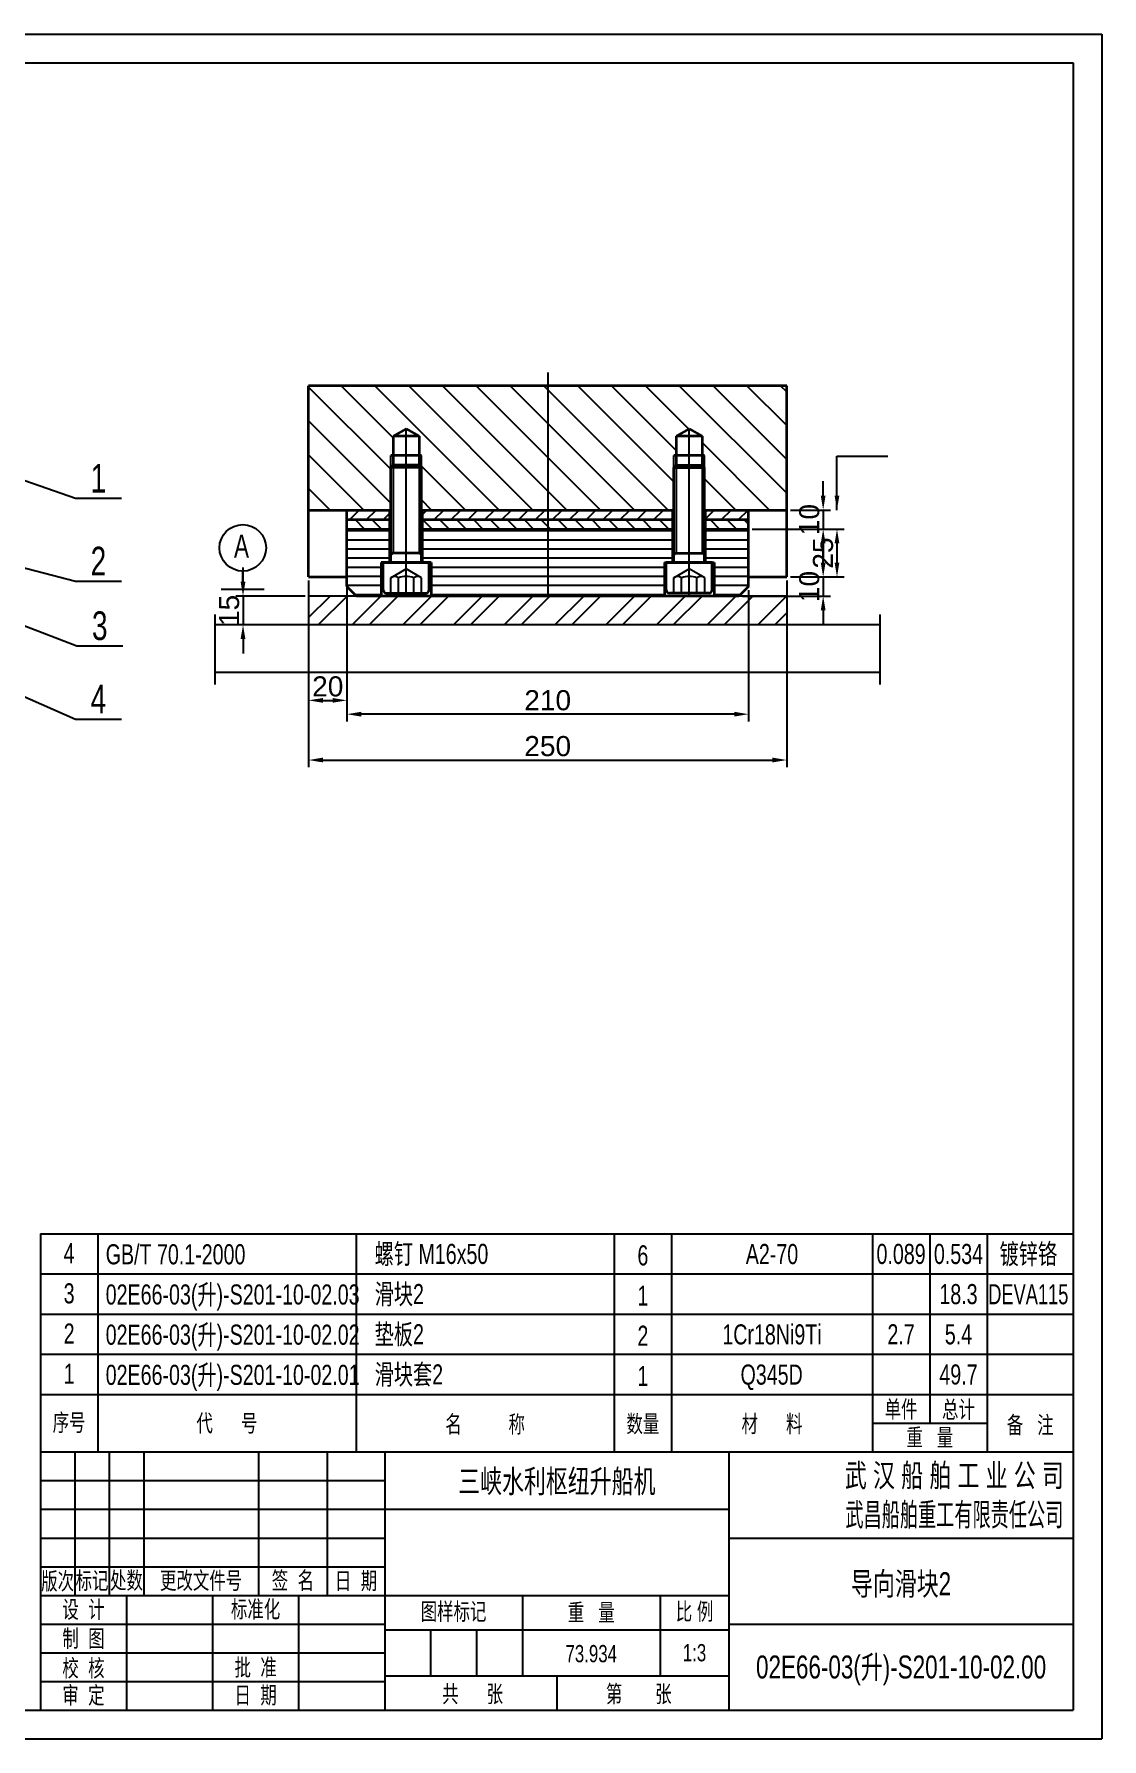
# Model space of a CAD drawing. Header units: millimetres. Extents: x 2230 to 2650, y 949 to 1246.
# Drawn here: x 2464.1 to 2650.2, y 949.2 to 1246.2 of the extents above; entities that cross this region are included whole.
import ezdxf
from ezdxf.enums import TextEntityAlignment as Align
from ezdxf.lldxf.tags import DXFTag

# ---------------------------------------------------------------- set-up
doc = ezdxf.new("R2010")
doc.units = ezdxf.units.MM
for name, color, linetype in [('中心线', 1, 'CENTER2'), ('双点划线', 6, 'ICAD_ISO09W100'), ('标注、文字、细实线', 140, 'Continuous'), ('虚线', 90, 'DASHED')]:
    doc.layers.add(name, color=color, linetype=linetype)
doc.styles.get("Standard").update_dxf_attribs({"font": 'arial.ttf'})
tags = doc.linetypes.add('CENTER2', pattern=[28.575, 19.05, -3.175, 3.175, -3.175]).pattern_tags.tags
tags[10:11] = [DXFTag(74, 4), DXFTag(75, 0), DXFTag(340, '0'), DXFTag(46, 1.0), DXFTag(50, 0.0), DXFTag(44, 0.0), DXFTag(45, 0.0)]
tags[8:9] = [DXFTag(74, 4), DXFTag(75, 0), DXFTag(340, '0'), DXFTag(46, 1.0), DXFTag(50, 0.0), DXFTag(44, 0.0), DXFTag(45, 0.0)]
tags[6:7] = [DXFTag(74, 4), DXFTag(75, 0), DXFTag(340, '0'), DXFTag(46, 1.0), DXFTag(50, 0.0), DXFTag(44, 0.0), DXFTag(45, 0.0)]
tags[4:5] = [DXFTag(74, 4), DXFTag(75, 0), DXFTag(340, '0'), DXFTag(46, 1.0), DXFTag(50, 0.0), DXFTag(44, 0.0), DXFTag(45, 0.0)]
tags = doc.linetypes.add('DASHED', pattern=[19.05, 12.7, -6.35]).pattern_tags.tags
tags[6:7] = [DXFTag(74, 4), DXFTag(75, 0), DXFTag(340, '0'), DXFTag(46, 1.0), DXFTag(50, 0.0), DXFTag(44, 0.0), DXFTag(45, 0.0)]
tags[4:5] = [DXFTag(74, 4), DXFTag(75, 0), DXFTag(340, '0'), DXFTag(46, 1.0), DXFTag(50, 0.0), DXFTag(44, 0.0), DXFTag(45, 0.0)]
tags = doc.linetypes.add('ICAD_ISO09W100', pattern=[45, 24, -3, 6, -3, 6, -3]).pattern_tags.tags
tags[14:15] = [DXFTag(74, 4), DXFTag(75, 0), DXFTag(340, '0'), DXFTag(46, 1.0), DXFTag(50, 0.0), DXFTag(44, 0.0), DXFTag(45, 0.0)]
tags[12:13] = [DXFTag(74, 4), DXFTag(75, 0), DXFTag(340, '0'), DXFTag(46, 1.0), DXFTag(50, 0.0), DXFTag(44, 0.0), DXFTag(45, 0.0)]
tags[10:11] = [DXFTag(74, 4), DXFTag(75, 0), DXFTag(340, '0'), DXFTag(46, 1.0), DXFTag(50, 0.0), DXFTag(44, 0.0), DXFTag(45, 0.0)]
tags[8:9] = [DXFTag(74, 4), DXFTag(75, 0), DXFTag(340, '0'), DXFTag(46, 1.0), DXFTag(50, 0.0), DXFTag(44, 0.0), DXFTag(45, 0.0)]
tags[6:7] = [DXFTag(74, 4), DXFTag(75, 0), DXFTag(340, '0'), DXFTag(46, 1.0), DXFTag(50, 0.0), DXFTag(44, 0.0), DXFTag(45, 0.0)]
tags[4:5] = [DXFTag(74, 4), DXFTag(75, 0), DXFTag(340, '0'), DXFTag(46, 1.0), DXFTag(50, 0.0), DXFTag(44, 0.0), DXFTag(45, 0.0)]
doc.dimstyles.new('1-3', dxfattribs={"dimtxt": 3.5, "dimasz": 2.5, "dimexe": 1.25, "dimexo": 0.625, "dimtad": 1, "dimdec": 1, "dimlfac": 3, "dimdsep": 46, "dimtxsty": 'Standard', "dimcen": 2.5, "dimclrd": 140, "dimclre": 140, "dimclrt": 140, "dimadec": 0, "dimazin": 0, "dimtfac": 1, "dimtmove": 0, "dimatfit": 3, "dimfxl": 1, "dimarcsym": 0})

# ---------------------------------------------------------------- blocks, each defined once
blk = doc.blocks.new('*D134')
at = {"layer": 'DEFPOINTS', "color": 0, "linetype": 'ByBlock', "transparency": 16777216}
for p in [(2511.96, 1151.58), (2595.3, 1151.58), (2595.3, 1119.69)]:
    blk.add_point(p, dxfattribs=at)
at = {"layer": '标注、文字、细实线', "color": 140, "linetype": 'ByBlock', "lineweight": -2, "transparency": 16777216}
for p, q in [((2511.96, 1150.96), (2511.96, 1118.44)), ((2595.3, 1150.96), (2595.3, 1118.44)), ((2514.46, 1119.69), (2592.8, 1119.69))]:
    blk.add_line(p, q, dxfattribs=at)
at = {"layer": '标注、文字、细实线', "color": 140, "linetype": 'ByBlock', "transparency": 16777216}
for points in [[(2514.46, 1120.11), (2514.46, 1119.28), (2511.96, 1119.69)], [(2592.8, 1120.11), (2592.8, 1119.28), (2595.3, 1119.69)]]:
    blk.add_solid(points, dxfattribs=at)
at = {"layer": '标注、文字、细实线', "color": 140, "linetype": 'ByBlock', "transparency": 16777216, "insert": (2553.63, 1122.1), "char_height": 3.5, "attachment_point": 5}
blk.add_mtext('250', dxfattribs=at)
blk = doc.blocks.new('*D135')
at = {"layer": 'DEFPOINTS', "color": 0, "linetype": 'ByBlock', "transparency": 16777216}
for p in [(2518.63, 1151.58), (2588.63, 1149.92), (2518.63, 1127.68)]:
    blk.add_point(p, dxfattribs=at)
at = {"layer": '标注、文字、细实线', "color": 140, "linetype": 'ByBlock', "lineweight": -2, "transparency": 16777216}
for p, q in [((2518.63, 1150.96), (2518.63, 1126.43)), ((2588.63, 1149.3), (2588.63, 1126.43)), ((2586.13, 1127.68), (2521.13, 1127.68))]:
    blk.add_line(p, q, dxfattribs=at)
at = {"layer": '标注、文字、细实线', "color": 140, "linetype": 'ByBlock', "transparency": 16777216}
for points in [[(2521.13, 1128.1), (2521.13, 1127.26), (2518.63, 1127.68)], [(2586.13, 1128.1), (2586.13, 1127.26), (2588.63, 1127.68)]]:
    blk.add_solid(points, dxfattribs=at)
at = {"layer": '标注、文字、细实线', "color": 140, "linetype": 'ByBlock', "transparency": 16777216, "insert": (2553.63, 1130.09), "char_height": 3.5, "attachment_point": 5}
blk.add_mtext('210', dxfattribs=at)
blk = doc.blocks.new('*D136')
at = {"layer": 'DEFPOINTS', "color": 0, "linetype": 'ByBlock', "transparency": 16777216}
for p in [(2511.96, 1151.58), (2518.63, 1151.58), (2518.63, 1130.09)]:
    blk.add_point(p, dxfattribs=at)
at = {"layer": '标注、文字、细实线', "color": 140, "linetype": 'ByBlock', "lineweight": -2, "transparency": 16777216}
for p, q in [((2511.96, 1150.96), (2511.96, 1128.84)), ((2518.63, 1150.96), (2518.63, 1128.84)), ((2514.46, 1130.09), (2516.13, 1130.09))]:
    blk.add_line(p, q, dxfattribs=at)
at = {"layer": '标注、文字、细实线', "color": 140, "linetype": 'ByBlock', "transparency": 16777216}
for points in [[(2514.46, 1130.5), (2514.46, 1129.67), (2511.96, 1130.09)], [(2516.13, 1130.5), (2516.13, 1129.67), (2518.63, 1130.09)]]:
    blk.add_solid(points, dxfattribs=at)
at = {"layer": '标注、文字、细实线', "color": 140, "linetype": 'ByBlock', "transparency": 16777216, "insert": (2515.3, 1132.5), "char_height": 3.5, "attachment_point": 5}
blk.add_mtext('20', dxfattribs=at)
blk = doc.blocks.new('*D137')
at = {"layer": 'DEFPOINTS', "color": 0, "linetype": 'ByBlock', "transparency": 16777216}
for p in [(2595.3, 1151.58), (2586.96, 1148.26), (2601.64, 1148.26)]:
    blk.add_point(p, dxfattribs=at)
at = {"layer": '标注、文字、细实线', "color": 140, "linetype": 'ByBlock', "lineweight": -2, "transparency": 16777216}
for p, q in [((2601.64, 1154.08), (2601.64, 1156.58)), ((2595.92, 1151.58), (2602.89, 1151.58)), ((2601.64, 1151.58), (2601.64, 1148.26)), ((2587.59, 1148.26), (2602.89, 1148.26)), ((2601.64, 1145.76), (2601.64, 1143.26))]:
    blk.add_line(p, q, dxfattribs=at)
at = {"layer": '标注、文字、细实线', "color": 140, "linetype": 'ByBlock', "transparency": 16777216}
for points in [[(2601.22, 1154.08), (2602.06, 1154.08), (2601.64, 1151.58)], [(2601.22, 1145.76), (2602.06, 1145.76), (2601.64, 1148.26)]]:
    blk.add_solid(points, dxfattribs=at)
at = {"layer": '标注、文字、细实线', "color": 140, "linetype": 'ByBlock', "transparency": 16777216, "insert": (2599.23, 1149.92), "char_height": 3.5, "attachment_point": 5, "rotation": 90}
blk.add_mtext('10', dxfattribs=at)
blk = doc.blocks.new('*D138')
at = {"layer": 'DEFPOINTS', "color": 0, "linetype": 'ByBlock', "transparency": 16777216}
for p in [(2588.63, 1159.92), (2595.3, 1151.58), (2604.05, 1151.58)]:
    blk.add_point(p, dxfattribs=at)
at = {"layer": '标注、文字、细实线', "color": 140, "linetype": 'ByBlock', "lineweight": -2, "transparency": 16777216}
for p, q in [((2589.26, 1159.92), (2605.3, 1159.92)), ((2604.05, 1157.42), (2604.05, 1154.08)), ((2595.92, 1151.58), (2605.3, 1151.58))]:
    blk.add_line(p, q, dxfattribs=at)
at = {"layer": '标注、文字、细实线', "color": 140, "linetype": 'ByBlock', "transparency": 16777216}
for points in [[(2603.63, 1157.42), (2604.46, 1157.42), (2604.05, 1159.92)], [(2603.63, 1154.08), (2604.46, 1154.08), (2604.05, 1151.58)]]:
    blk.add_solid(points, dxfattribs=at)
at = {"layer": '标注、文字、细实线', "color": 140, "linetype": 'ByBlock', "transparency": 16777216, "insert": (2601.63, 1155.75), "char_height": 3.5, "attachment_point": 5, "rotation": 90}
blk.add_mtext('25', dxfattribs=at)
blk = doc.blocks.new('*D139')
at = {"layer": 'DEFPOINTS', "color": 0, "linetype": 'ByBlock', "transparency": 16777216}
for p in [(2595.3, 1163.25), (2588.63, 1159.92), (2601.64, 1159.92)]:
    blk.add_point(p, dxfattribs=at)
at = {"layer": '标注、文字、细实线', "color": 140, "linetype": 'ByBlock', "lineweight": -2, "transparency": 16777216}
for p, q in [((2601.64, 1165.75), (2601.64, 1168.25)), ((2595.92, 1163.25), (2602.89, 1163.25)), ((2601.64, 1163.25), (2601.64, 1159.92)), ((2589.26, 1159.92), (2602.89, 1159.92)), ((2601.64, 1157.42), (2601.64, 1154.92))]:
    blk.add_line(p, q, dxfattribs=at)
at = {"layer": '标注、文字、细实线', "color": 140, "linetype": 'ByBlock', "transparency": 16777216}
for points in [[(2601.22, 1165.75), (2602.06, 1165.75), (2601.64, 1163.25)], [(2601.22, 1157.42), (2602.06, 1157.42), (2601.64, 1159.92)]]:
    blk.add_solid(points, dxfattribs=at)
at = {"layer": '标注、文字、细实线', "color": 140, "linetype": 'ByBlock', "transparency": 16777216, "insert": (2599.23, 1161.58), "char_height": 3.5, "attachment_point": 5, "rotation": 90}
blk.add_mtext('10', dxfattribs=at)
blk = doc.blocks.new('*D140')
at = {"layer": 'DEFPOINTS', "color": 0, "linetype": 'ByBlock', "transparency": 16777216}
for p in [(2511.96, 1148.25), (2500.53, 1143.25), (2511.96, 1143.25)]:
    blk.add_point(p, dxfattribs=at)
at = {"layer": '标注、文字、细实线', "color": 140, "linetype": 'ByBlock', "lineweight": -2, "transparency": 16777216}
for p, q in [((2500.53, 1150.75), (2500.53, 1153.25)), ((2511.34, 1148.25), (2499.28, 1148.25)), ((2500.53, 1148.25), (2500.53, 1143.25)), ((2511.34, 1143.25), (2499.28, 1143.25)), ((2500.53, 1140.75), (2500.53, 1138.25))]:
    blk.add_line(p, q, dxfattribs=at)
at = {"layer": '标注、文字、细实线', "color": 140, "linetype": 'ByBlock', "transparency": 16777216}
for points in [[(2500.11, 1150.75), (2500.95, 1150.75), (2500.53, 1148.25)], [(2500.11, 1140.75), (2500.95, 1140.75), (2500.53, 1143.25)]]:
    blk.add_solid(points, dxfattribs=at)
at = {"layer": '标注、文字、细实线', "color": 140, "linetype": 'ByBlock', "transparency": 16777216, "insert": (2498.12, 1145.75), "char_height": 3.5, "attachment_point": 5, "rotation": 90}
blk.add_mtext('15', dxfattribs=at)

msp = doc.modelspace()

# ---------------------------------------------------------------- hatches: boundary and pattern name
at = {"layer": '双点划线', "ltscale": 0.4}
h = msp.add_hatch(dxfattribs=at)
h.set_pattern_fill('ANSI32', color=256, scale=16.666667, angle=270, style=0)
h.set_pattern_definition([(225, (2358.008, 1512.043), (-4.41942, 4.41942), []), (225, (2358.008, 1509.097), (-4.41942, 4.41942), [])])
h.paths.add_polyline_path([(2595.298, 1148.251), (2595.298, 1143.251), (2511.965, 1143.251), (2511.965, 1148.251)])
at = {"layer": '标注、文字、细实线'}
h = msp.add_hatch(dxfattribs=at)
h.set_pattern_fill('ANSI31', color=256, scale=33.333333, angle=90, style=0)
h.set_pattern_definition([(135, (-1171.3245, -5992.0233), (-2.9462783, -2.9462783), [])])
h.paths.add_polyline_path([(2511.965, 1163.25), (2526.298, 1163.25), (2526.298, 1170.678), (2526.298, 1172.756), (2526.707, 1172.756), (2526.707, 1176.089), (2528.965, 1177.393), (2531.222, 1176.089), (2531.222, 1172.756), (2531.631, 1172.756), (2531.631, 1170.678), (2531.631, 1163.25), (2553.631, 1163.25), (2553.631, 1184.909), (2511.965, 1184.909)])
h.paths.add_polyline_path([(2526.298, 1170.678), (2526.707, 1171.087), (2526.707, 1172.756), (2526.298, 1172.756)])
h.paths.add_polyline_path([(2531.631, 1170.678), (2531.631, 1172.756), (2531.222, 1172.756), (2531.222, 1171.087)])
h.paths.add_polyline_path([(2575.631, 1170.678), (2576.04, 1171.087), (2576.04, 1172.756), (2575.631, 1172.756)])
h.paths.add_polyline_path([(2580.965, 1170.678), (2580.965, 1172.756), (2580.556, 1172.756), (2580.556, 1171.087)])
h.paths.add_polyline_path([(2595.298, 1163.25), (2595.298, 1184.909), (2553.631, 1184.909), (2553.631, 1163.25), (2575.631, 1163.25), (2575.631, 1170.678), (2575.631, 1172.756), (2576.04, 1172.756), (2576.04, 1176.089), (2578.298, 1177.393), (2580.556, 1176.089), (2580.556, 1172.756), (2580.965, 1172.756), (2580.965, 1170.678), (2580.965, 1163.25)])
h = msp.add_hatch(dxfattribs=at)
h.set_pattern_fill('ANSI31', color=256, scale=16.666667, style=0)
h.set_pattern_definition([(45, (-1175.048, -6050.4405), (-1.47313913, 1.47313913), [])])
h.paths.add_polyline_path([(2588.631, 1163.25), (2588.631, 1161.583), (2581.131, 1161.583), (2581.131, 1163.25)])
h.paths.add_polyline_path([(2575.465, 1163.25), (2575.465, 1161.583), (2531.798, 1161.583), (2531.798, 1163.25)])
h.paths.add_polyline_path([(2518.631, 1161.583), (2518.631, 1163.25), (2526.131, 1163.25), (2526.131, 1161.583)])
h = msp.add_hatch(dxfattribs=at)
h.set_pattern_fill('ANSI31', color=256, scale=16.666667, angle=90, style=0)
h.set_pattern_definition([(135, (-1175.048, -6050.4405), (-1.47313913, -1.47313913), [])])
h.paths.add_polyline_path([(2581.131, 1159.916), (2581.131, 1161.583), (2588.631, 1161.583), (2588.631, 1159.916)])
h.paths.add_polyline_path([(2531.798, 1159.916), (2531.798, 1161.583), (2575.465, 1161.583), (2575.465, 1159.916)])
h.paths.add_polyline_path([(2518.631, 1159.916), (2518.631, 1161.583), (2526.131, 1161.583), (2526.131, 1159.916)])
h = msp.add_hatch(dxfattribs=at)
h.set_pattern_fill('ANSI31', color=256, scale=0.5, angle=315, style=0)
h.set_pattern_definition([(0, (2088.1857, 707.2187), (0, 1.5875), [])])
h.paths.add_polyline_path([(2588.631, 1149.924), (2586.959, 1148.251), (2582.631, 1148.251), (2582.631, 1154.092), (2581.131, 1154.092), (2581.131, 1159.916), (2588.631, 1159.916)])
h.paths.add_polyline_path([(2575.465, 1154.092), (2573.965, 1154.092), (2573.965, 1148.251), (2533.298, 1148.251), (2533.298, 1154.092), (2531.798, 1154.092), (2531.798, 1159.916), (2575.465, 1159.916)])
h.paths.add_polyline_path([(2526.131, 1154.092), (2524.631, 1154.092), (2524.631, 1148.251), (2520.304, 1148.251), (2518.631, 1149.924), (2518.631, 1159.916), (2526.131, 1159.916)])

# ---------------------------------------------------------------- linework, layer by layer
for p, q in [((2255.222, 1241.16), (2645.222, 1241.16)), ((2645.222, 1241.16), (2645.222, 954.16)), ((2471.329, 1165.286), (2479.329, 1165.286)), ((2471.329, 1150.851), (2479.329, 1150.851)), ((2471.564, 1139.594), (2479.564, 1139.594)), ((2471.329, 1126.838), (2479.329, 1126.838)), ((2465.222, 1037.16), (2465.222, 954.16)), ((2465.222, 1009.16), (2645.222, 1009.16)), ((2465.222, 999.16), (2645.222, 999.16)), ((2525.222, 999.16), (2525.222, 954.16)), ((2585.222, 999.16), (2585.222, 954.16)), ((2465.222, 974.16), (2585.222, 974.16)), ((2525.222, 960.16), (2585.222, 960.16)), ((2230.222, 954.16), (2645.222, 954.16))]:
    msp.add_line(p, q)
at = {"lineweight": 35}
for p, q in [((2511.965, 1151.584, 0), (2511.965, 1184.909, 0)), ((2595.298, 1184.909, 0), (2511.965, 1184.909, 0)), ((2595.298, 1151.584, 0), (2595.298, 1184.909, 0)), ((2528.965, 1177.393, 0), (2526.707, 1176.089, 0)), ((2528.965, 1177.393, 0), (2531.222, 1176.089, 0)), ((2578.298, 1177.393, 0), (2576.04, 1176.089, 0)), ((2578.298, 1177.393, 0), (2580.556, 1176.089, 0)), ((2531.222, 1176.089, 0), (2526.707, 1176.089, 0)), ((2526.707, 1176.089, 0), (2526.707, 1171.087, 0)), ((2531.222, 1176.089, 0), (2531.222, 1171.087, 0)), ((2580.556, 1176.089, 0), (2576.04, 1176.089, 0)), ((2576.04, 1176.089, 0), (2576.04, 1171.087, 0)), ((2580.556, 1176.089, 0), (2580.556, 1171.087, 0)), ((2531.631, 1172.756, 0), (2526.298, 1172.756, 0)), ((2526.298, 1170.678, 0), (2526.707, 1171.087, 0)), ((2526.298, 1154.42, 0), (2526.298, 1170.678, 0)), ((2531.631, 1170.678, 0), (2526.298, 1170.678, 0)), ((2531.222, 1171.087, 0), (2526.707, 1171.087, 0)), ((2531.631, 1170.678, 0), (2531.222, 1171.087, 0)), ((2531.631, 1154.42, 0), (2531.631, 1170.678, 0)), ((2580.965, 1172.756, 0), (2575.631, 1172.756, 0)), ((2575.631, 1170.678, 0), (2576.04, 1171.087, 0)), ((2575.631, 1154.42, 0), (2575.631, 1170.678, 0)), ((2575.631, 1170.678, 0), (2580.965, 1170.678, 0)), ((2576.04, 1171.087, 0), (2580.556, 1171.087, 0)), ((2580.965, 1170.678, 0), (2580.556, 1171.087, 0)), ((2580.965, 1154.42, 0), (2580.965, 1170.678, 0)), ((2511.965, 1163.25, 0), (2526.298, 1163.25, 0)), ((2518.631, 1151.584, 0), (2518.631, 1163.25, 0)), ((2518.631, 1161.583, 0), (2526.298, 1161.583, 0)), ((2526.131, 1154.092, 0), (2526.131, 1163.259, 0)), ((2531.631, 1163.25, 0), (2575.631, 1163.25, 0)), ((2531.631, 1161.583, 0), (2575.631, 1161.583, 0)), ((2531.798, 1154.092, 0), (2531.798, 1163.259, 0)), ((2575.465, 1154.092, 0), (2575.465, 1163.259, 0)), ((2580.965, 1163.25, 0), (2595.298, 1163.25, 0)), ((2580.965, 1161.583, 0), (2588.631, 1161.583, 0)), ((2581.131, 1154.092, 0), (2581.131, 1163.259, 0)), ((2588.631, 1151.584, 0), (2588.631, 1163.25, 0)), ((2518.631, 1159.916, 0), (2526.298, 1159.916, 0)), ((2531.631, 1159.916, 0), (2575.631, 1159.916, 0)), ((2580.965, 1159.916, 0), (2588.631, 1159.916, 0)), ((2531.631, 1155.759, 0), (2526.298, 1155.759, 0)), ((2526.298, 1155.35, 0), (2526.298, 1155.759, 0)), ((2526.298, 1154.092, 0), (2526.298, 1155.35, 0)), ((2531.631, 1155.35, 0), (2531.631, 1155.759, 0)), ((2531.631, 1154.092, 0), (2531.631, 1155.35, 0)), ((2575.631, 1155.35, 0), (2575.631, 1155.759, 0)), ((2575.631, 1155.759, 0), (2580.965, 1155.759, 0)), ((2575.631, 1154.092, 0), (2575.631, 1155.35, 0)), ((2580.965, 1155.35, 0), (2580.965, 1155.759, 0)), ((2580.965, 1154.092, 0), (2580.965, 1155.35, 0)), ((2528.965, 1154.092, 0), (2524.631, 1154.092, 0)), ((2524.631, 1154.092, 0), (2524.631, 1148.259, 0)), ((2524.965, 1154.092, 0), (2526.298, 1154.092, 0)), ((2524.965, 1149.292, 0), (2524.965, 1154.092, 0)), ((2526.298, 1154.092, 0), (2531.631, 1154.092, 0)), ((2531.451, 1154.092, 0), (2526.478, 1154.092, 0)), ((2533.298, 1154.092, 0), (2528.965, 1154.092, 0)), ((2531.631, 1154.092, 0), (2532.965, 1154.092, 0)), ((2532.965, 1149.292, 0), (2532.965, 1154.092, 0)), ((2533.298, 1154.092, 0), (2533.298, 1148.259, 0)), ((2573.965, 1154.092, 0), (2578.298, 1154.092, 0)), ((2573.965, 1154.092, 0), (2573.965, 1148.259, 0)), ((2575.631, 1154.092, 0), (2574.298, 1154.092, 0)), ((2574.298, 1149.292, 0), (2574.298, 1154.092, 0)), ((2580.965, 1154.092, 0), (2575.631, 1154.092, 0)), ((2575.812, 1154.092, 0), (2580.784, 1154.092, 0)), ((2578.298, 1154.092, 0), (2582.631, 1154.092, 0)), ((2582.298, 1154.092, 0), (2580.965, 1154.092, 0)), ((2582.298, 1149.292, 0), (2582.298, 1154.092, 0)), ((2582.631, 1154.092, 0), (2582.631, 1148.259, 0)), ((2511.965, 1151.584, 0), (2518.631, 1151.584, 0)), ((2518.631, 1149.924, 0), (2518.631, 1151.584, 0)), ((2588.631, 1151.584, 0), (2595.298, 1151.584, 0)), ((2588.631, 1149.924, 0), (2588.631, 1151.584, 0)), ((2586.965, 1148.251, 0), (2520.304, 1148.251, 0)), ((2525.498, 1148.759, 0), (2532.431, 1148.759, 0)), ((2581.765, 1148.759, 0), (2574.831, 1148.759, 0))]:
    msp.add_line(p, q, dxfattribs=at)
at = {"color": 7}
msp.add_line((2504.223, 1149.399), (2496.75, 1149.399), dxfattribs=at)
at = {"lineweight": 35, "extrusion": (5.56707e-10, 6.87921e-09, 1)}
msp.add_line((2518.631, 1149.924, 0), (2520.304, 1148.251, 0), dxfattribs=at)
at = {"lineweight": 35, "extrusion": (-5.56707e-10, 6.87921e-09, 1)}
msp.add_line((2588.631, 1149.924, 0), (2586.965, 1148.257, 0), dxfattribs=at)
msp.add_circle((2500.487, 1156.651), 4.051)
at = {"lineweight": 35}
for centre, start, end in [((2525.498, 1149.292, 0), 180, 270), ((2532.431, 1149.292, 0), 270, 0), ((2574.831, 1149.292, 0), 180, 270), ((2581.765, 1149.292, 0), 270, 0)]:
    msp.add_arc(centre, 0.533, start, end, dxfattribs=at)
at = {"layer": '中心线', "ltscale": 0.6}
for p, q in [((2553.631, 1187.189, 0), (2553.631, 1148.251, 0)), ((2528.965, 1148.264, 0), (2528.965, 1177.393, 0)), ((2578.298, 1148.264, 0), (2578.298, 1177.393, 0))]:
    msp.add_line(p, q, dxfattribs=at)
at = {"layer": '双点划线', "ltscale": 0.4}
for p, q in [((2595.298, 1148.251, 0), (2511.965, 1148.251, 0)), ((2495.681, 1132.854, 0), (2495.681, 1145.07, 0)), ((2611.581, 1132.854, 0), (2611.581, 1145.07, 0)), ((2611.581, 1143.251, 0), (2495.681, 1143.251, 0)), ((2611.581, 1134.918, 0), (2495.681, 1134.918, 0))]:
    msp.add_line(p, q, dxfattribs=at)
at = {"layer": '双点划线'}
for p, q in [((2511.965, 1148.251, 0), (2511.965, 1143.251, 0)), ((2595.298, 1148.251, 0), (2595.298, 1143.251, 0))]:
    msp.add_line(p, q, dxfattribs=at)
at = {"layer": '标注、文字、细实线'}
for p, q in [((2230.222, 1246.16), (2650.222, 1246.16)), ((2650.222, 1246.16), (2650.222, 949.16)), ((2431.242, 1179.247), (2471.329, 1165.286)), ((2526.298, 1170.678, 0), (2526.298, 1172.756, 0)), ((2526.707, 1171.087, 0), (2526.707, 1155.759, 0)), ((2531.222, 1171.087, 0), (2531.222, 1155.759, 0)), ((2531.631, 1170.678, 0), (2531.631, 1172.756, 0)), ((2575.631, 1170.678, 0), (2575.631, 1172.756, 0)), ((2576.04, 1171.087, 0), (2576.04, 1155.759, 0)), ((2580.556, 1171.087, 0), (2580.556, 1155.759, 0)), ((2580.965, 1170.678, 0), (2580.965, 1172.756, 0)), ((2426.463, 1162.576), (2471.329, 1150.851)), ((2424.99, 1157.451), (2471.564, 1139.594)), ((2526.707, 1155.759, 0), (2526.298, 1155.35, 0)), ((2531.222, 1155.759, 0), (2531.631, 1155.35, 0)), ((2576.04, 1155.759, 0), (2575.631, 1155.35, 0)), ((2580.556, 1155.759, 0), (2580.965, 1155.35, 0)), ((2500.487, 1149.399), (2500.487, 1152.6)), ((2418.122, 1150.072, 0), (2471.329, 1126.838)), ((2465.222, 1037.16), (2645.222, 1037.16)), ((2475.222, 1037.16), (2475.222, 999.16)), ((2520.222, 1037.16), (2520.222, 999.16)), ((2565.222, 1037.16), (2565.222, 999.16)), ((2575.222, 1037.16), (2575.222, 999.16)), ((2610.222, 1037.16), (2610.222, 999.16)), ((2620.222, 1037.16), (2620.222, 1004.16)), ((2630.222, 1037.16), (2630.222, 999.16)), ((2465.222, 1030.16), (2645.222, 1030.16)), ((2465.222, 1023.16), (2645.222, 1023.16)), ((2465.222, 1016.16), (2645.222, 1016.16)), ((2610.222, 1004.16), (2630.222, 1004.16)), ((2471.222, 999.16), (2471.222, 974.16)), ((2477.222, 999.16), (2477.222, 974.16)), ((2483.222, 999.16), (2483.222, 974.16)), ((2503.222, 999.16), (2503.222, 974.16)), ((2515.222, 999.16), (2515.222, 974.16)), ((2465.222, 994.16), (2525.222, 994.16)), ((2465.222, 989.16), (2525.222, 989.16)), ((2525.222, 989.16), (2585.222, 989.16)), ((2465.222, 984.16), (2525.222, 984.16)), ((2585.222, 984.16), (2645.222, 984.16)), ((2585.222, 984.16), (2645.222, 984.16)), ((2465.222, 979.16), (2525.222, 979.16)), ((2480.222, 974.16), (2480.222, 954.16)), ((2495.222, 974.16), (2495.222, 954.16)), ((2510.222, 974.16), (2510.222, 954.16)), ((2549.222, 974.16), (2549.222, 960.16)), ((2573.222, 974.16), (2573.222, 960.16)), ((2465.222, 969.16), (2525.222, 969.16)), ((2585.222, 969.16), (2645.222, 969.16)), ((2525.222, 968.16), (2585.222, 968.16)), ((2533.222, 968.16), (2533.222, 960.16)), ((2541.222, 968.16), (2541.222, 960.16)), ((2465.222, 964.16), (2525.222, 964.16)), ((2555.222, 960.16), (2555.222, 954.16)), ((2465.222, 959.16), (2525.222, 959.16)), ((2230.222, 949.16), (2650.222, 949.16))]:
    msp.add_line(p, q, dxfattribs=at)
at = {"layer": '虚线', "ltscale": 0.2}
for p, q in [((2526.27, 1151.425, 0), (2528.965, 1152.981, 0)), ((2531.66, 1151.425, 0), (2528.965, 1152.981, 0)), ((2575.603, 1151.425, 0), (2578.298, 1152.981, 0)), ((2580.993, 1151.425, 0), (2578.298, 1152.981, 0)), ((2526.27, 1148.759, 0), (2526.27, 1151.425, 0)), ((2527.617, 1148.759, 0), (2527.617, 1151.425, 0)), ((2530.312, 1148.759, 0), (2530.312, 1151.425, 0)), ((2531.66, 1148.759, 0), (2531.66, 1151.425, 0)), ((2575.603, 1148.759, 0), (2575.603, 1151.425, 0)), ((2576.95, 1148.759, 0), (2576.95, 1151.425, 0)), ((2579.645, 1148.759, 0), (2579.645, 1151.425, 0)), ((2580.993, 1148.759, 0), (2580.993, 1151.425, 0))]:
    msp.add_line(p, q, dxfattribs=at)
for centre, radius, start, end in [((2526.943, 1150.559, 0), 1.097, 52.12112, 127.87888), ((2528.965, 1147.614, 0), 4.043, 70.52878, 109.47122), ((2530.986, 1150.559, 0), 1.097, 52.12112, 127.87888), ((2576.277, 1150.559, 0), 1.097, 52.12112, 127.87888), ((2578.298, 1147.614, 0), 4.043, 70.52878, 109.47122), ((2580.319, 1150.559, 0), 1.097, 52.12112, 127.87888)]:
    msp.add_arc(centre, radius, start, end, dxfattribs=at)

# ---------------------------------------------------------------- texts
at = {"layer": '标注、文字、细实线'}
for s, height, width, p in [('1', 5, 0.7, (2475.329, 1166.287)), ('2', 5, 0.7, (2475.329, 1151.852)), ('3', 5, 0.7, (2475.564, 1140.596)), ('4', 5, 0.7, (2475.329, 1127.84)), ('4', 3.5, 0.7, (2470.222, 1032.029)), ('6', 3.5, 0.7, (2570.222, 1031.648)), ('A2-70', 3.5, 0.7, (2592.722, 1031.881)), ('镀锌铬', 3.5, 0.7, (2637.393, 1031.881)), ('3', 3.5, 0.7, (2470.222, 1025.029)), ('1', 3.5, 0.7, (2570.222, 1024.648)), ('DEVA115', 3.5, 0.65, (2637.393, 1024.881)), ('2', 3.5, 0.7, (2470.222, 1018.029)), ('2', 3.5, 0.7, (2570.222, 1017.648)), ('1Cr18Ni9Ti', 3.5, 0.7, (2592.722, 1017.881)), ('1', 3.5, 0.7, (2470.222, 1011.029)), ('1', 3.5, 0.7, (2570.222, 1010.648)), ('Q345D', 3.5, 0.7, (2592.66, 1010.881)), ('单件', 3, 0.7, (2615.222, 1005.109)), ('总计', 3, 0.7, (2625.222, 1005.045)), ('序号', 3, 0.7, (2470.222, 1002.777)), ('代      号', 3, 0.7, (2497.722, 1002.676)), ('名          称', 3, 0.7, (2542.722, 1002.489)), ('数量', 3, 0.7, (2570.222, 1002.55)), ('材      料', 3, 0.7, (2592.722, 1002.571)), ('备   注', 3, 0.7, (2637.722, 1002.361)), ('重   量', 3, 0.7, (2620.222, 1000.201)), ('三峡水利枢纽升船机', 4, 0.7, (2555.222, 992.039)), ('武 汉 船 舶 工 业 公 司', 4, 0.7, (2624.507, 993.074)), ('武昌船舶重工有限责任公司', 4, 0.58, (2624.507, 986.246)), ('版次', 3, 0.7, (2468.222, 975.159)), ('标记', 3, 0.7, (2474.222, 975.244)), ('处数', 3, 0.7, (2480.222, 975.274)), ('更改文件号', 3, 0.7, (2493.222, 975.258)), ('签  名', 3, 0.7, (2509.222, 975.27)), ('日  期', 3, 0.7, (2520.222, 975.211)), ('导向滑块2', 4, 0.7, (2615.222, 974.196)), ('设  计', 3, 0.7, (2472.722, 970.219)), ('标准化', 3, 0.7, (2502.722, 970.272)), ('图样标记', 3, 0.7, (2537.222, 969.851)), ('重   量', 3, 0.7, (2561.222, 969.7)), ('比 例', 3, 0.7, (2579.222, 969.865)), ('制  图', 3, 0.7, (2472.722, 965.173)), ('73.934', 3, 0.7, (2561.222, 962.515)), ('1:3', 3, 0.7, (2579.222, 962.68)), ('校  核', 3, 0.7, (2472.722, 959.997)), ('批  准', 3, 0.7, (2502.722, 960.136)), ('02E66-03(升)-S201-10-02.00', 4, 0.7, (2615.222, 959.686)), ('审  定', 3, 0.7, (2472.722, 955.27)), ('日  期', 3, 0.7, (2502.722, 955.299)), ('共      张                      第       张', 3, 0.7, (2555.222, 955.514))]:
    msp.add_text(s, height=height, dxfattribs=dict(at, width=width)).set_placement(p, align=Align.CENTER)
at = {"layer": '标注、文字、细实线', "width": 0.7}
for s, height, p in [('A', 4, (2498.961, 1154.971)), ('GB/T 70.1-2000', 3.5, (2476.599, 1031.834)), ('螺钉 M16x50', 3.5, (2523.473, 1031.906)), ('02E66-03(升)-S201-10-02.03', 3.5, (2476.599, 1024.834)), ('滑块2', 3.5, (2523.473, 1024.906)), ('02E66-03(升)-S201-10-02.02', 3.5, (2476.599, 1017.834)), ('垫板2', 3.5, (2523.473, 1017.906)), ('02E66-03(升)-S201-10-02.01', 3.5, (2476.599, 1010.834)), ('滑块套2', 3.5, (2523.473, 1010.906))]:
    msp.add_text(s, height=height, dxfattribs=at).set_placement(p)
at = {"layer": '标注、文字、细实线', "lineweight": 0, "width": 0.7}
for s, p in [('0.089', (2615.222, 1031.898)), ('0.534', (2625.222, 1031.898)), ('18.3', (2625.222, 1024.898)), ('2.7', (2615.222, 1017.898)), ('5.4', (2625.222, 1017.898)), ('49.7', (2625.222, 1010.898))]:
    msp.add_text(s, height=3.5, dxfattribs=at).set_placement(p, align=Align.CENTER)

# ---------------------------------------------------------------- dimensions: what is measured, and where the dimension line sits
at = {"layer": '标注、文字、细实线', "linetype": 'ByBlock'}
for base, p1, p2, picture, middle in [((2601.64, 1159.916, 0), (2595.298, 1163.25, 0), (2588.631, 1159.916, 0), '*D139', (2601.64, 1161.583, 0)), ((2601.64, 1148.257, 0), (2595.298, 1151.584, 0), (2586.965, 1148.257, 0), '*D137', (2601.64, 1149.921, 0)), ((2500.531, 1143.251, 0), (2511.965, 1148.251, 0), (2511.965, 1143.251, 0), '*D140', (2500.531, 1145.751, 0))]:
    dim = msp.add_linear_dim(base=base, p1=p1, p2=p2, angle=270, dimstyle='1-3', override={"dimtxsty": 'Standard', "dimadec": 1}, dxfattribs=at)
    dim.commit()
    dim.dimension.update_dxf_attribs({"geometry": picture, "text_midpoint": middle, "dimtype": 160})
dim = msp.add_linear_dim(base=(2604.045, 1151.584, 0), p1=(2588.631, 1159.916, 0), p2=(2595.298, 1151.584, 0), angle=270, dimstyle='1-3', override={"dimtxsty": 'Standard', "dimadec": 1}, dxfattribs=at)
dim.commit()
dim.dimension.update_dxf_attribs({"geometry": '*D138', "text_midpoint": (2601.633, 1155.75, 0)})
for base, p1, p2, picture, middle in [((2595.298, 1119.692, 0), (2511.965, 1151.584, 0), (2595.298, 1151.584, 0), '*D134', (2553.631, 1122.104, 0)), ((2518.631, 1127.68, 0), (2588.631, 1149.924, 0), (2518.631, 1151.584, 0), '*D135', (2553.631, 1130.092, 0))]:
    dim = msp.add_linear_dim(base=base, p1=p1, p2=p2, dimstyle='1-3', override={"dimtxsty": 'Standard', "dimadec": 1}, dxfattribs=at)
    dim.commit()
    dim.dimension.update_dxf_attribs({"geometry": picture, "text_midpoint": middle})
dim = msp.add_linear_dim(base=(2518.631, 1130.085, 0), p1=(2511.965, 1151.584, 0), p2=(2518.631, 1151.584, 0), dimstyle='1-3', override={"dimtxsty": 'Standard', "dimadec": 1}, dxfattribs=at)
dim.commit()
dim.dimension.update_dxf_attribs({"geometry": '*D136', "text_midpoint": (2515.298, 1130.085, 0), "dimtype": 160})

# ---------------------------------------------------------------- leaders
at = {"layer": '双点划线'}
msp.add_leader([(2604.045, 1163.25, -0.001), (2604.045, 1172.638, -0.001), (2612.893, 1172.638, -0.001)], dimstyle='1-3', override={"dimgap": 0.625, "dimtad": 0}, dxfattribs=at)

doc.saveas('drawing.dxf')
